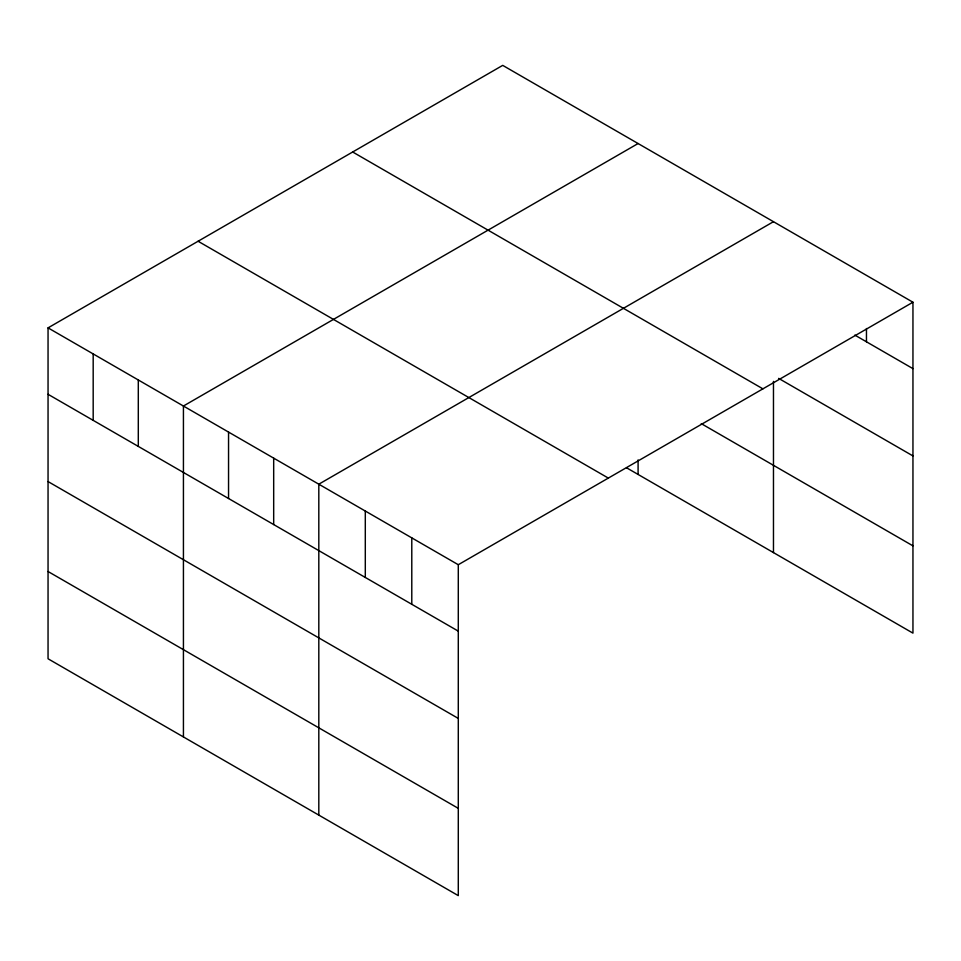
<?xml version="1.0" encoding="UTF-8"?>
<svg xmlns="http://www.w3.org/2000/svg" width="961" height="961" viewBox="0 0 961 961"><rect width="100%" height="100%" fill="white"/><g stroke="black" fill="none" stroke-linecap="round" stroke-linejoin="round"><path stroke-width="1.44" d="M48.05 327.869L458.289 564.72L458.289 895.628L48.05 658.778L48.05 327.869L502.711 65.372L912.95 302.222L912.95 633.131L626.488 467.743M638.092 143.525L183.431 406.022L183.431 736.943M773.473 221.691L318.812 484.188L318.812 815.108M458.289 564.72L912.95 302.222M854.834 335.089L912.95 368.64M778.638 378.382L912.95 455.922M352.675 151.994L762.914 388.845M701.266 423.633L912.95 545.848M198.086 241.247L608.325 478.085M48.05 394.298L458.289 631.137M48.05 481.569L458.289 718.42M48.05 571.507L458.289 808.345M866.462 328.518L866.462 341.804M773.473 381.397L773.473 552.599M638.092 459.899L638.092 474.446M411.788 537.872L411.788 604.301M365.3 511.024L365.3 577.453M273.681 458.133L273.681 524.562M228.55 432.078L228.55 498.507M138.3 379.979L138.3 446.397M93.181 353.924L93.181 420.341"/></g></svg>
